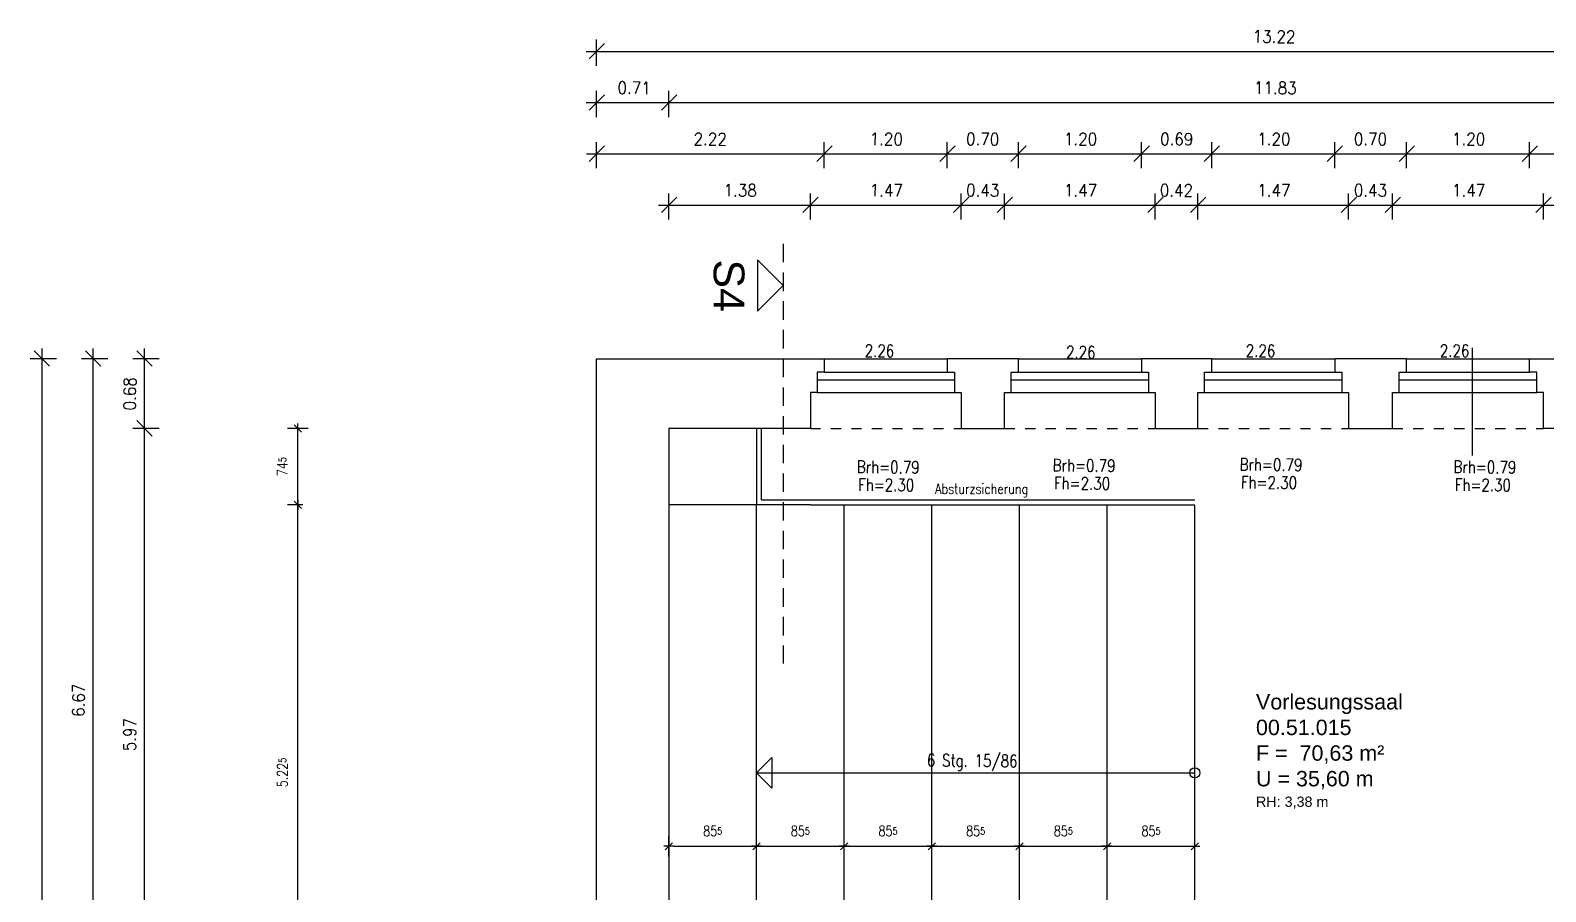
# Model space of a CAD drawing. Header units: metres. Extents: x -7 to 99688, y -10762 to -90.
# Drawn here: x -6.58 to 8.2, y -98.84 to -90.43 of the extents above; entities that cross this region are included whole.
import ezdxf
from ezdxf.enums import TextEntityAlignment as Align

# ---------------------------------------------------------------- set-up
doc = ezdxf.new("R2010")
doc.units = ezdxf.units.M
doc.header["$LTSCALE"] = 0.03
for name, pattern in [('DOT', [0]), ('GESTRICHELT', [9, 6, -3]), ('GESTRICHELT2', [4.5, 3, -1.5])]:
    doc.linetypes.add(name, pattern=pattern)
doc.layers.get('0').update_dxf_attribs({"linetype": 'CONTINUOUS'})
doc.layers.get('Defpoints').update_dxf_attribs({"linetype": 'CONTINUOUS'})
for name, color, linetype in [('A_ansicht', 9, 'CONTINUOUS'), ('A_bemaßung', 2, 'CONTINUOUS'), ('A_fenster', 7, 'CONTINUOUS'), ('A_Höhen', 3, 'CONTINUOUS'), ('A_räume', 5, 'CONTINUOUS'), ('A_TECHNOLOGIE', 7, 'CONTINUOUS'), ('A_text', 5, 'CONTINUOUS'), ('A_treppe', 3, 'CONTINUOUS'), ('A_verdeckt', 8, 'GESTRICHELT2'), ('A_wände', 6, 'CONTINUOUS'), ('CKMA0002', 2, 'CONTINUOUS')]:
    doc.layers.add(name, color=color, linetype=linetype)
doc.styles.add('BOLDSIMP_FNT', font='TXT.shx', dxfattribs={"width": 0.9, "height": 0.12})
doc.styles.add('SIMPLEX', font='simplex.shx', dxfattribs={"width": 0.8, "height": 0.1})
doc.styles.get("Standard").update_dxf_attribs({"font": 'txt', "height": 1})
doc.dimstyles.get("Standard").update_dxf_attribs({"dimtxt": 0.1, "dimasz": 0.05, "dimexe": 0.1, "dimexo": 0, "dimgap": 0.1, "dimtad": 1, "dimdec": 4, "dimrnd": 0.0025, "dimzin": 0, "dimdsep": 46, "dimtxsty": 'SIMPLEX', "dimblk": 'DIMCROSS', "dimblk1": 'DIMCROSS', "dimblk2": 'DIMCROSS', "dimsah": 1, "dimcen": 2.5, "dimdle": 0.025, "dimclrd": 1, "dimclre": 1, "dimclrt": 6, "dimadec": 0, "dimazin": 0, "dimtfac": 1, "dimtdec": 4, "dimtix": 1, "dimtmove": 2, "dimatfit": 3, "dimfxl": 1, "dimtvp": 1, "dimtolj": 1, "dimtzin": 0, "dimarcsym": 0})

# ---------------------------------------------------------------- blocks, each defined once
blk = doc.blocks.new('SLASH1')
at = {"layer": 'A_bemaßung', "color": 2, "linetype": 'Continuous'}
for p, q in [((0.07663, 0.07663), (-0.07319, -0.07319)), ((0, -0.14068), (0, 0.11466))]:
    blk.add_line(p, q, dxfattribs=at)
blk = doc.blocks.new('DIMCROSS')
at = {"color": 0, "linetype": 'ByBlock'}
blk.add_line((-1, 0), (1, 0), dxfattribs=at)
at = {"linetype": 'ByBlock'}
blk.add_line((-0.707107, -0.707107), (0.707107, 0.707107), dxfattribs=at)
blk = doc.blocks.new('*D196')
at = {"layer": 'CKMA0002', "color": 1, "lineweight": -2}
for p, q in [((-0.353, -98.496), (-0.353, -98.296)), ((-0.303, -98.396), (0.452, -98.396)), ((0.502, -98.446), (0.502, -98.296))]:
    blk.add_line(p, q, dxfattribs=at)
at = {"layer": 'Defpoints', "color": 0}
for p in [(0.502, -98.396), (-0.353, -98.721), (0.502, -98.671)]:
    blk.add_point(p, dxfattribs=at)
at = {"layer": 'CKMA0002', "color": 1, "lineweight": -2, "xscale": 0.05, "yscale": 0.05, "zscale": 0.05, "rotation": 180}
blk.add_blockref('DIMCROSS', (-0.353, -98.396), dxfattribs=at)
at = {"layer": 'CKMA0002', "color": 1, "lineweight": -2, "xscale": 0.05, "yscale": 0.05, "zscale": 0.05}
blk.add_blockref('DIMCROSS', (0.502, -98.396), dxfattribs=at)
at = {"layer": 'CKMA0002', "color": 3, "insert": (0.075, -98.246), "char_height": 0.1, "attachment_point": 5, "style": 'SIMPLEX'}
blk.add_mtext('\\A1;85{\\A1\\H0.7x\\S5;}', dxfattribs=at)
blk = doc.blocks.new('*D197')
at = {"layer": 'CKMA0002', "color": 1, "lineweight": -2}
for p, q in [((0.552, -98.396), (1.307, -98.396)), ((1.357, -98.446), (1.357, -98.296))]:
    blk.add_line(p, q, dxfattribs=at)
at = {"layer": 'Defpoints', "color": 0}
for p in [(1.357, -98.396), (0.502, -98.671), (1.357, -98.671)]:
    blk.add_point(p, dxfattribs=at)
at = {"layer": 'CKMA0002', "color": 1, "lineweight": -2, "xscale": 0.05, "yscale": 0.05, "zscale": 0.05, "rotation": 180}
blk.add_blockref('DIMCROSS', (0.502, -98.396), dxfattribs=at)
at = {"layer": 'CKMA0002', "color": 1, "lineweight": -2, "xscale": 0.05, "yscale": 0.05, "zscale": 0.05}
blk.add_blockref('DIMCROSS', (1.357, -98.396), dxfattribs=at)
at = {"layer": 'CKMA0002', "color": 3, "insert": (0.93, -98.246), "char_height": 0.1, "attachment_point": 5, "style": 'SIMPLEX'}
blk.add_mtext('\\A1;85{\\A1\\H0.7x\\S5;}', dxfattribs=at)
blk = doc.blocks.new('*D198')
at = {"layer": 'CKMA0002', "color": 1, "lineweight": -2}
for p, q in [((1.407, -98.396), (2.162, -98.396)), ((2.212, -98.446), (2.212, -98.296))]:
    blk.add_line(p, q, dxfattribs=at)
at = {"layer": 'Defpoints', "color": 0}
for p in [(2.212, -98.396), (1.357, -98.671), (2.212, -98.671)]:
    blk.add_point(p, dxfattribs=at)
at = {"layer": 'CKMA0002', "color": 1, "lineweight": -2, "xscale": 0.05, "yscale": 0.05, "zscale": 0.05, "rotation": 180}
blk.add_blockref('DIMCROSS', (1.357, -98.396), dxfattribs=at)
at = {"layer": 'CKMA0002', "color": 1, "lineweight": -2, "xscale": 0.05, "yscale": 0.05, "zscale": 0.05}
blk.add_blockref('DIMCROSS', (2.212, -98.396), dxfattribs=at)
at = {"layer": 'CKMA0002', "color": 3, "insert": (1.785, -98.246), "char_height": 0.1, "attachment_point": 5, "style": 'SIMPLEX'}
blk.add_mtext('\\A1;85{\\A1\\H0.7x\\S5;}', dxfattribs=at)
blk = doc.blocks.new('*D199')
at = {"layer": 'CKMA0002', "color": 1, "lineweight": -2}
for p, q in [((2.262, -98.396), (3.017, -98.396)), ((3.067, -98.446), (3.067, -98.296))]:
    blk.add_line(p, q, dxfattribs=at)
at = {"layer": 'Defpoints', "color": 0}
for p in [(3.067, -98.396), (2.212, -98.671), (3.067, -98.671)]:
    blk.add_point(p, dxfattribs=at)
at = {"layer": 'CKMA0002', "color": 1, "lineweight": -2, "xscale": 0.05, "yscale": 0.05, "zscale": 0.05, "rotation": 180}
blk.add_blockref('DIMCROSS', (2.212, -98.396), dxfattribs=at)
at = {"layer": 'CKMA0002', "color": 1, "lineweight": -2, "xscale": 0.05, "yscale": 0.05, "zscale": 0.05}
blk.add_blockref('DIMCROSS', (3.067, -98.396), dxfattribs=at)
at = {"layer": 'CKMA0002', "color": 3, "insert": (2.64, -98.246), "char_height": 0.1, "attachment_point": 5, "style": 'SIMPLEX'}
blk.add_mtext('\\A1;85{\\A1\\H0.7x\\S5;}', dxfattribs=at)
blk = doc.blocks.new('*D200')
at = {"layer": 'CKMA0002', "color": 1, "lineweight": -2}
for p, q in [((3.117, -98.396), (3.872, -98.396)), ((3.922, -98.446), (3.922, -98.296))]:
    blk.add_line(p, q, dxfattribs=at)
at = {"layer": 'Defpoints', "color": 0}
for p in [(3.922, -98.396), (3.067, -98.671), (3.922, -98.671)]:
    blk.add_point(p, dxfattribs=at)
at = {"layer": 'CKMA0002', "color": 1, "lineweight": -2, "xscale": 0.05, "yscale": 0.05, "zscale": 0.05, "rotation": 180}
blk.add_blockref('DIMCROSS', (3.067, -98.396), dxfattribs=at)
at = {"layer": 'CKMA0002', "color": 1, "lineweight": -2, "xscale": 0.05, "yscale": 0.05, "zscale": 0.05}
blk.add_blockref('DIMCROSS', (3.922, -98.396), dxfattribs=at)
at = {"layer": 'CKMA0002', "color": 3, "insert": (3.495, -98.246), "char_height": 0.1, "attachment_point": 5, "style": 'SIMPLEX'}
blk.add_mtext('\\A1;85{\\A1\\H0.7x\\S5;}', dxfattribs=at)
blk = doc.blocks.new('*D201')
at = {"layer": 'CKMA0002', "color": 1, "lineweight": -2}
for p, q in [((3.972, -98.396), (4.727, -98.396)), ((4.777, -98.496), (4.777, -98.296))]:
    blk.add_line(p, q, dxfattribs=at)
at = {"layer": 'Defpoints', "color": 0}
for p in [(4.777, -98.396), (3.922, -98.671), (4.777, -98.671)]:
    blk.add_point(p, dxfattribs=at)
at = {"layer": 'CKMA0002', "color": 1, "lineweight": -2, "xscale": 0.05, "yscale": 0.05, "zscale": 0.05, "rotation": 180}
blk.add_blockref('DIMCROSS', (3.922, -98.396), dxfattribs=at)
at = {"layer": 'CKMA0002', "color": 1, "lineweight": -2, "xscale": 0.05, "yscale": 0.05, "zscale": 0.05}
blk.add_blockref('DIMCROSS', (4.777, -98.396), dxfattribs=at)
at = {"layer": 'CKMA0002', "color": 3, "insert": (4.35, -98.246), "char_height": 0.1, "attachment_point": 5, "style": 'SIMPLEX'}
blk.add_mtext('\\A1;85{\\A1\\H0.7x\\S5;}', dxfattribs=at)
blk = doc.blocks.new('*D202')
at = {"layer": 'CKMA0002', "color": 1, "lineweight": -2}
for p, q in [((-3.922, -95.064), (-4.072, -95.064)), ((-3.972, -100.239), (-3.972, -95.114)), ((-3.872, -100.289), (-4.072, -100.289))]:
    blk.add_line(p, q, dxfattribs=at)
at = {"layer": 'Defpoints', "color": 0}
for p in [(-3.972, -95.064), (-0.353, -95.064), (-0.303, -100.289)]:
    blk.add_point(p, dxfattribs=at)
at = {"layer": 'CKMA0002', "color": 1, "lineweight": -2, "xscale": 0.05, "yscale": 0.05, "zscale": 0.05}
for p, rotation in [((-3.972, -95.064), 90), ((-3.972, -100.289), 270)]:
    blk.add_blockref('DIMCROSS', p, dxfattribs=dict(at, rotation=rotation))
at = {"layer": 'CKMA0002', "color": 3, "insert": (-4.122, -97.677), "char_height": 0.1, "attachment_point": 5, "rotation": 90, "style": 'SIMPLEX'}
blk.add_mtext('\\A1;5.22{\\A1\\H0.7x\\S5;}', dxfattribs=at)
blk = doc.blocks.new('*D203')
at = {"layer": 'CKMA0002', "color": 1, "lineweight": -2}
for p, q in [((-3.872, -94.319), (-4.072, -94.319)), ((-3.972, -95.014), (-3.972, -94.369))]:
    blk.add_line(p, q, dxfattribs=at)
at = {"layer": 'Defpoints', "color": 0}
for p in [(-3.972, -94.319), (-0.353, -94.319), (-0.353, -95.064)]:
    blk.add_point(p, dxfattribs=at)
at = {"layer": 'CKMA0002', "color": 1, "lineweight": -2, "xscale": 0.05, "yscale": 0.05, "zscale": 0.05}
for p, rotation in [((-3.972, -94.319), 90), ((-3.972, -95.064), 270)]:
    blk.add_blockref('DIMCROSS', p, dxfattribs=dict(at, rotation=rotation))
at = {"layer": 'CKMA0002', "color": 3, "insert": (-4.122, -94.692), "char_height": 0.1, "attachment_point": 5, "rotation": 90, "style": 'SIMPLEX'}
blk.add_mtext('\\A1;74{\\A1\\H0.7x\\S5;}', dxfattribs=at)

msp = doc.modelspace()

# ---------------------------------------------------------------- linework, layer by layer
at = {"layer": 'A_ansicht', "color": 9, "linetype": 'Continuous'}
for p, q in [((1.16227, -93.63948), (2.36227, -93.63946)), ((3.05728, -93.63948), (4.25727, -93.63947)), ((4.94227, -93.63948), (6.14228, -93.63947)), ((6.84227, -93.63948), (8.04229, -93.63947)), ((1.09228, -93.96948), (2.43227, -93.96948)), ((2.98726, -93.96948), (4.32726, -93.96948)), ((4.87227, -93.96947), (6.21227, -93.96949)), ((6.77227, -93.96947), (8.11227, -93.96948))]:
    msp.add_line(p, q, dxfattribs=at)
at = {"layer": 'A_bemaßung', "linetype": 'Continuous'}
for p, q in [((-1.15774, -90.6395), (12.25726, -90.63949)), ((-1.15774, -91.13949), (12.25727, -91.13948)), ((-1.15773, -91.63949), (12.25728, -91.63948)), ((-0.45273, -92.13949), (11.57727, -92.13947)), ((-6.46657, -127.89448), (-6.46658, -93.53948)), ((-5.96657, -127.89448), (-5.96657, -93.53949)), ((-5.46658, -127.8945), (-5.46658, -93.5395))]:
    msp.add_line(p, q, dxfattribs=at)
at = {"layer": 'A_fenster', "linetype": 'Continuous'}
for p, q in [((1.09228, -93.8445), (2.43227, -93.84448)), ((1.16227, -93.76947), (2.36227, -93.76948)), ((2.98727, -93.8445), (4.32726, -93.84448)), ((3.05726, -93.76947), (4.25728, -93.76948)), ((4.87227, -93.84449), (6.21227, -93.84448)), ((4.94228, -93.76948), (6.14226, -93.76949)), ((6.77227, -93.84449), (8.11228, -93.84449)), ((6.84227, -93.76946), (8.04227, -93.76947))]:
    msp.add_line(p, q, dxfattribs=at)
at = {"layer": 'A_TECHNOLOGIE'}
msp.add_line((7.48265, -93.53305), (7.48267, -94.5842), dxfattribs=at)
at = {"layer": 'A_text', "color": 5, "linetype": 'GESTRICHELT'}
msp.add_line((0.76227, -92.51784), (0.76227, -96.61126), dxfattribs=at)
at = {"layer": 'A_text', "color": 7}
for p, q in [((0.76227, -92.92331), (0.51227, -92.67331)), ((0.51227, -92.67331), (0.51227, -93.17331)), ((0.51227, -93.17331), (0.76227, -92.92331))]:
    msp.add_line(p, q, dxfattribs=at)
at = {"layer": 'A_treppe', "linetype": 'Continuous'}
for p, q in [((0.50226, -94.31947), (0.50228, -95.06449)), ((0.55228, -95.01449), (0.55228, -94.31951)), ((0.55228, -95.01449), (4.77727, -95.01449)), ((0.50228, -95.06449), (-0.35274, -95.06447)), ((0.50228, -100.28948), (0.50226, -95.06948)), ((1.02727, -95.06449), (0.50228, -95.06449)), ((1.02727, -95.06449), (4.77727, -95.06449)), ((1.35728, -100.28948), (1.35728, -95.06947)), ((2.21227, -100.28948), (2.21227, -95.06949)), ((3.06727, -100.28948), (3.06728, -95.06948)), ((3.92227, -100.28948), (3.92227, -95.06947)), ((4.77727, -100.28946), (4.77726, -95.06947))]:
    msp.add_line(p, q, dxfattribs=at)
at = {"layer": 'A_treppe', "color": 1, "linetype": 'Continuous'}
msp.add_line((0.50227, -97.67947), (4.77727, -97.67948), dxfattribs=at)
msp.add_lwpolyline([(0.50227, -97.67947), (0.65227, -97.52947), (0.65227, -97.82947), (0.50227, -97.67947)], dxfattribs=at)
msp.add_circle((4.77727, -97.67948), 0.05, dxfattribs=at)
at = {"layer": 'A_verdeckt'}
for p, q in [((1.02727, -94.31949), (2.49727, -94.31949)), ((2.92227, -94.31948), (4.39228, -94.31949)), ((4.80728, -94.31949), (6.27727, -94.3195)), ((6.70727, -94.31949), (8.17727, -94.31949))]:
    msp.add_line(p, q, dxfattribs=at)
at = {"layer": 'A_wände', "linetype": 'Continuous'}
for points in [[(3.61825, -100.80948), (-0.18775, -100.80948), (-0.18774, -100.90447), (-0.58274, -100.90449), (-0.58276, -100.99197), (-0.74774, -100.99197), (-0.74774, -101.04197), (-0.93773, -101.04198), (-0.93773, -100.30449), (-1.05773, -100.30448), (-1.05773, -93.63949), (1.16227, -93.63949), (1.16227, -93.76947), (1.09227, -93.76947), (1.09228, -93.96948), (1.02728, -93.96949), (1.02727, -94.31949), (-0.35273, -94.31949), (-0.35273, -100.28948), (0.16728, -100.28948), (0.26727, -100.63946)], [(2.49727, -94.31949), (2.92227, -94.31948), (2.92227, -93.96948), (2.98726, -93.96948), (2.98728, -93.76948), (3.05726, -93.76947), (3.05727, -93.63949), (2.36226, -93.63949), (2.36227, -93.76948), (2.43228, -93.76949), (2.43227, -93.96948), (2.49726, -93.96949), (2.49727, -94.31949)], [(4.25728, -93.76948), (4.32726, -93.76948), (4.32726, -93.96948), (4.39227, -93.96948), (4.39228, -94.31949), (4.80728, -94.31949), (4.80727, -93.96948), (4.87227, -93.96947), (4.87227, -93.76946), (4.94228, -93.76948), (4.94226, -93.63949), (4.25727, -93.63947), (4.25728, -93.76948)], [(6.27727, -93.96949), (6.27727, -94.3195), (6.70727, -94.31949), (6.70727, -93.96949), (6.77227, -93.96947), (6.77228, -93.76946), (6.84227, -93.76946), (6.84227, -93.63948), (6.14227, -93.63948), (6.14226, -93.76949), (6.21227, -93.76948), (6.21227, -93.96949), (6.27727, -93.96949)], [(8.17727, -93.96948), (8.11227, -93.96948), (8.11227, -93.76949), (8.04227, -93.76947), (8.04226, -93.63948), (8.70227, -93.63949), (8.70228, -93.76947), (8.63227, -93.76949), (8.63227, -93.96948), (8.56727, -93.96948), (8.56728, -94.31949), (8.17727, -94.31949), (8.17727, -93.96948)]]:
    msp.add_lwpolyline(points, dxfattribs=at)

# ---------------------------------------------------------------- block references
at = {"layer": 'A_bemaßung', "color": 7}
for p in [(-1.05773, -90.63949), (-1.05773, -91.1395), (-0.35273, -91.13949), (-1.05772, -91.6395), (1.16228, -91.63949), (2.36226, -91.63949), (3.05727, -91.63948), (4.25726, -91.63948), (4.94227, -91.63949), (6.14227, -91.63949), (6.84227, -91.63949), (8.04227, -91.6395), (-0.35273, -92.13948), (1.02728, -92.13949), (2.49727, -92.13948), (2.92227, -92.13949), (4.39226, -92.13948), (4.80726, -92.13948), (6.27727, -92.13948), (6.70727, -92.13949), (8.17727, -92.1395)]:
    msp.add_blockref('SLASH1', p, dxfattribs=at)
at = {"layer": 'A_bemaßung', "color": 7, "rotation": 90}
for p in [(-6.46658, -93.6395), (-5.96657, -93.63948), (-5.46657, -93.63949), (-5.46656, -94.31947)]:
    msp.add_blockref('SLASH1', p, dxfattribs=at)

# ---------------------------------------------------------------- texts
at = {"layer": 'A_bemaßung', "color": 7, "linetype": 'DOT', "style": 'BOLDSIMP_FNT', "width": 0.9}
for s, rotation, p in [('13.22', 359.4, (5.34149, -90.58949)), ('0.71', 359.4, (-0.85438, -91.08948)), ('11.83', 359.4, (5.35397, -91.08949)), ('2.22', 359.4, (-0.11231, -91.58949)), ('1.20', 359.4, (1.60542, -91.5895)), ('0.70', 359.4, (2.54521, -91.58949)), ('1.20', 359.4, (3.50042, -91.58948)), ('0.69', 359.4, (4.43777, -91.58949)), ('1.20', 359.4, (5.38541, -91.5895)), ('0.70', 359.4, (6.3277, -91.58949)), ('1.20', 359.4, (7.28542, -91.5895)), ('1.38', 359.4, (0.18043, -92.08949)), ('1.47', 359.4, (1.60542, -92.08948)), ('0.43', 359.4, (2.5452, -92.08949)), ('1.47', 359.4, (3.50043, -92.08948)), ('0.42', 359.4, (4.4352, -92.08949)), ('1.47', 359.4, (5.38541, -92.0895)), ('0.43', 359.4, (6.3277, -92.0895)), ('1.47', 359.4, (7.28541, -92.08949)), ('0.68', 89.4, (-5.51657, -94.14407)), ('6.67', 89.4, (-6.01657, -97.13398)), ('5.97', 89.4, (-5.51657, -97.46905))]:
    msp.add_text(s, height=0.12, rotation=rotation, dxfattribs=at).set_placement(p, align=Align.BOTTOM_LEFT)
at = {"layer": 'A_Höhen', "linetype": 'Continuous', "style": 'SIMPLEX', "width": 0.8}
for s, p in [('2.26', (1.70187, -93.56123)), ('2.26', (3.66463, -93.57515)), ('2.26', (5.41856, -93.56123)), ('2.26', (7.3117, -93.56122)), ('Brh=0.79', (1.78704, -94.69574)), ('Brh=0.79', (3.69777, -94.67982)), ('Brh=0.79', (5.52094, -94.67184)), ('Brh=0.79', (7.60686, -94.69572)), ('Fh=2.30', (1.76722, -94.86989)), ('Fh=2.30', (3.67797, -94.85396)), ('Fh=2.30', (5.50115, -94.846)), ('Fh=2.30', (7.58705, -94.8699))]:
    msp.add_text(s, height=0.12, rotation=359.4, dxfattribs=at).set_placement(p, align=Align.MIDDLE_CENTER)
at = {"layer": 'A_räume', "linetype": 'Continuous', "insert": (5.37395, -96.91078), "char_height": 0.15, "width": 6.6459, "attachment_point": 1}
msp.add_mtext('\\fArial|b0|i0|c0|p34;Vorlesungssaal\\P00.51.015\\PF =  70,63 m²\\PU = 35,60 m\\P\\H0.1;RH: 3,38 m', dxfattribs=at)
at = {"layer": 'A_text', "color": 5, "linetype": 'GESTRICHELT', "insert": (0.3842, -92.66995), "char_height": 0.3, "width": 13.2918, "attachment_point": 1, "rotation": 270}
msp.add_mtext('{\\fArial|b0|i0|c0|p34;S4}', dxfattribs=at)
at = {"layer": 'A_text', "linetype": 'Continuous', "insert": (2.24446, -94.85735), "char_height": 0.1, "width": 3.3134, "attachment_point": 1, "style": 'SIMPLEX'}
msp.add_mtext('Absturzsicherung', dxfattribs=at)
at = {"layer": 'A_treppe', "color": 1, "linetype": 'Continuous', "style": 'SIMPLEX', "width": 0.8}
msp.add_text('6 Stg. 15/86', height=0.12, rotation=359.4, dxfattribs=at).set_placement((2.60651, -97.55948), align=Align.MIDDLE_CENTER)

# ---------------------------------------------------------------- dimensions: what is measured, and where the dimension line sits
at = {"layer": 'CKMA0002'}
for base, p1, p2, text, override, picture, middle in [((-3.9716, -94.31949), (-0.35273, -95.06447), (-0.35273, -94.31949), '74{\\A1\\H0.7x\\S5;}', {"dimexo": 3.518873, "dimrnd": 0.005, "dimse1": 1, "dimclrt": 3}, '*D203', (-4.1216, -94.69198)), ((-3.9716, -95.06447), (-0.30273, -100.28948), (-0.35273, -95.06447), '5.22{\\A1\\H0.7x\\S5;}', {"dimexo": 3.568873, "dimrnd": 0.005, "dimclrt": 3}, '*D202', (-4.1216, -97.67698))]:
    dim = msp.add_linear_dim(base=base, p1=p1, p2=p2, angle=90, text=text, dimstyle='Standard', override=override, dxfattribs=at)
    dim.commit()
    dim.dimension.update_dxf_attribs({"geometry": picture, "text_midpoint": middle})
for base, p1, p2, override, picture, middle in [((0.50228, -98.39609), (-0.35273, -98.72105), (0.50228, -98.67105), {"dimexo": 0.224967, "dimrnd": 0.005, "dimclrt": 3}, '*D196', (0.07478, -98.24609)), ((1.35728, -98.39609), (0.50228, -98.67105), (1.35728, -98.67105), {"dimexo": 0.224967, "dimrnd": 0.005, "dimse1": 1, "dimclrt": 3}, '*D197', (0.92978, -98.24609)), ((2.21227, -98.39609), (1.35728, -98.67105), (2.21227, -98.67105), {"dimexo": 0.224967, "dimrnd": 0.005, "dimse1": 1, "dimclrt": 3}, '*D198', (1.78478, -98.24609)), ((3.06728, -98.39609), (2.21227, -98.67105), (3.06728, -98.67106), {"dimexo": 0.224968, "dimrnd": 0.005, "dimse1": 1, "dimclrt": 3}, '*D199', (2.63978, -98.24609)), ((3.92227, -98.39609), (3.06728, -98.67106), (3.92227, -98.67106), {"dimexo": 0.224968, "dimrnd": 0.005, "dimse1": 1, "dimclrt": 3}, '*D200', (3.49478, -98.24609)), ((4.77727, -98.39609), (3.92227, -98.67106), (4.77727, -98.67105), {"dimexo": 0.174967, "dimrnd": 0.005, "dimse1": 1, "dimclrt": 3}, '*D201', (4.34977, -98.24609))]:
    dim = msp.add_linear_dim(base=base, p1=p1, p2=p2, text='85{\\A1\\H0.7x\\S5;}', dimstyle='Standard', override=override, dxfattribs=at)
    dim.commit()
    dim.dimension.update_dxf_attribs({"geometry": picture, "text_midpoint": middle})

doc.saveas('drawing.dxf')
